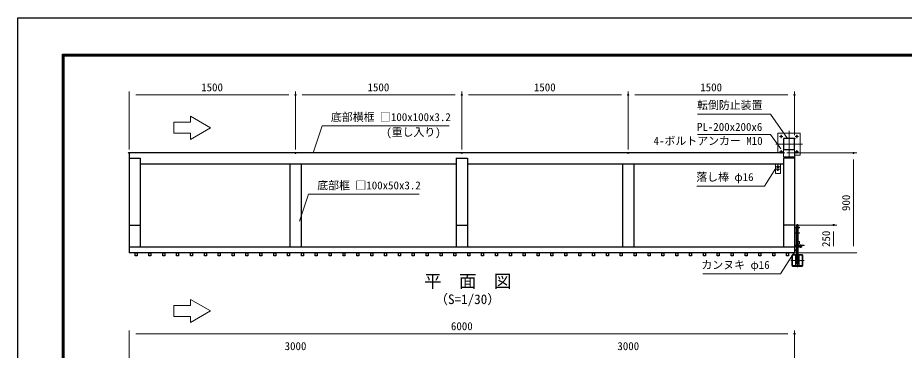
# Model space of a CAD drawing. Units: millimetres, scale not verified. Extents: x -6300 to 6300, y -4455 to 4455.
# Drawn here: x -6300 to 1693, y 1454 to 4455 of the extents above; entities that cross this region are included whole.
import ezdxf
from ezdxf.enums import TextEntityAlignment as Align

# ---------------------------------------------------------------- set-up
doc = ezdxf.new("R2010")
doc.units = ezdxf.units.MM
doc.header["$LTSCALE"] = 20
doc.header["$PDMODE"] = 32
doc.header["$PDSIZE"] = 10
doc.linetypes.add('USER1', pattern=[50.8, 31.75, -6.35, 6.35, -6.35])
for name, color, linetype, lineweight in [('0-0_D-TTL-TXT', 7, 'Continuous', 25), ('0-1_D-STR1', 1, 'Continuous', 25), ('0-3_D-BMK', 2, 'USER1', 13), ('0-4_D-STR3', 3, 'Continuous', 13), ('0-8_D-STR-DIM', 7, 'Continuous', 13), ('0-B_D-STR-TXT', 7, 'Continuous', 13), ('0-C_D-TTL', 7, 'Continuous', 25)]:
    doc.layers.add(name, color=color, linetype=linetype, lineweight=lineweight)
doc.layers.add('0-A_Defpoints', color=8, linetype='Continuous')
doc.styles.add('ＭＳ ゴシック', font='')
doc.styles.get('ＭＳ ゴシック').set_extended_font_data('MS Gothic')

msp = doc.modelspace()

# ---------------------------------------------------------------- linework, layer by layer
at = {"layer": '0-1_D-STR1'}
for p, q in [((604.21, 3234.3), (-5295.79, 3234.3)), ((-5295.79, 3234.3), (-5295.79, 2334.3)), ((704.21, 3234.3), (704.21, 2334.3)), ((-5295.79, 3188.47), (-5195.79, 3188.47)), ((-5195.79, 3188.47), (-5195.79, 2384.3)), ((-2345.79, 3134.3), (-5195.79, 3134.3)), ((-3845.79, 3134.3), (-3845.79, 2384.3)), ((-3745.79, 3134.3), (-3745.79, 2384.3)), ((-2345.79, 3188.47), (-2345.79, 2384.3)), ((-2345.79, 3188.47), (-2245.79, 3188.47)), ((-2245.79, 3188.47), (-2245.79, 2384.3)), ((604.21, 3134.3), (-2245.79, 3134.3)), ((-845.79, 3134.3), (-845.79, 2384.3)), ((-745.79, 3134.3), (-745.79, 2384.3)), ((604.21, 3188.47), (604.21, 2384.3)), ((704.21, 3188.47), (604.21, 3188.47)), ((-5295.79, 2584.3), (-5195.79, 2584.3)), ((-2345.79, 2584.3), (-2245.79, 2584.3)), ((704.21, 2584.3), (604.21, 2584.3)), ((704.21, 2384.3), (-5295.79, 2384.3)), ((704.21, 2334.3), (-5295.79, 2334.3)), ((679.21, 2307.9), (679.21, 2220.7)), ((682.41, 2307.9), (682.41, 2220.7)), ((712.21, 2314.3), (685.61, 2314.3)), ((712.21, 2311.1), (685.61, 2311.1)), ((772.81, 2314.3), (746.21, 2314.3)), ((772.81, 2311.1), (746.21, 2311.1)), ((776.01, 2220.7), (776.01, 2307.9)), ((779.21, 2220.7), (779.21, 2307.9)), ((685.61, 2217.5), (772.81, 2217.5)), ((685.61, 2214.3), (772.81, 2214.3))]:
    msp.add_line(p, q, dxfattribs=at)
for points in [[(604.21, 3364.3), (604.21, 3264.3), (704.21, 3264.3), (704.21, 3364.3)], [(-5242.29, 2334.3), (-5224.29, 2334.3), (-5224.29, 2306.3), (-5242.29, 2306.3)], [(-5117.29, 2334.3), (-5099.29, 2334.3), (-5099.29, 2306.3), (-5117.29, 2306.3)], [(-4992.29, 2334.3), (-4974.29, 2334.3), (-4974.29, 2306.3), (-4992.29, 2306.3)], [(-4867.29, 2334.3), (-4849.29, 2334.3), (-4849.29, 2306.3), (-4867.29, 2306.3)], [(-4742.29, 2334.3), (-4724.29, 2334.3), (-4724.29, 2306.3), (-4742.29, 2306.3)], [(-4617.29, 2334.3), (-4599.29, 2334.3), (-4599.29, 2306.3), (-4617.29, 2306.3)], [(-4492.29, 2334.3), (-4474.29, 2334.3), (-4474.29, 2306.3), (-4492.29, 2306.3)], [(-4367.29, 2334.3), (-4349.29, 2334.3), (-4349.29, 2306.3), (-4367.29, 2306.3)], [(-4242.29, 2334.3), (-4224.29, 2334.3), (-4224.29, 2306.3), (-4242.29, 2306.3)], [(-4117.29, 2334.3), (-4099.29, 2334.3), (-4099.29, 2306.3), (-4117.29, 2306.3)], [(-3992.29, 2334.3), (-3974.29, 2334.3), (-3974.29, 2306.3), (-3992.29, 2306.3)], [(-3867.29, 2334.3), (-3849.29, 2334.3), (-3849.29, 2306.3), (-3867.29, 2306.3)], [(-3742.29, 2334.3), (-3724.29, 2334.3), (-3724.29, 2306.3), (-3742.29, 2306.3)], [(-3617.29, 2334.3), (-3599.29, 2334.3), (-3599.29, 2306.3), (-3617.29, 2306.3)], [(-3492.29, 2334.3), (-3474.29, 2334.3), (-3474.29, 2306.3), (-3492.29, 2306.3)], [(-3367.29, 2334.3), (-3349.29, 2334.3), (-3349.29, 2306.3), (-3367.29, 2306.3)], [(-3242.29, 2334.3), (-3224.29, 2334.3), (-3224.29, 2306.3), (-3242.29, 2306.3)], [(-3117.29, 2334.3), (-3099.29, 2334.3), (-3099.29, 2306.3), (-3117.29, 2306.3)], [(-2992.29, 2334.3), (-2974.29, 2334.3), (-2974.29, 2306.3), (-2992.29, 2306.3)], [(-2867.29, 2334.3), (-2849.29, 2334.3), (-2849.29, 2306.3), (-2867.29, 2306.3)], [(-2742.29, 2334.3), (-2724.29, 2334.3), (-2724.29, 2306.3), (-2742.29, 2306.3)], [(-2617.29, 2334.3), (-2599.29, 2334.3), (-2599.29, 2306.3), (-2617.29, 2306.3)], [(-2492.29, 2334.3), (-2474.29, 2334.3), (-2474.29, 2306.3), (-2492.29, 2306.3)], [(-2367.29, 2334.3), (-2349.29, 2334.3), (-2349.29, 2306.3), (-2367.29, 2306.3)], [(-2242.29, 2334.3), (-2224.29, 2334.3), (-2224.29, 2306.3), (-2242.29, 2306.3)], [(-2117.29, 2334.3), (-2099.29, 2334.3), (-2099.29, 2306.3), (-2117.29, 2306.3)], [(-1992.29, 2334.3), (-1974.29, 2334.3), (-1974.29, 2306.3), (-1992.29, 2306.3)], [(-1867.29, 2334.3), (-1849.29, 2334.3), (-1849.29, 2306.3), (-1867.29, 2306.3)], [(-1742.29, 2334.3), (-1724.29, 2334.3), (-1724.29, 2306.3), (-1742.29, 2306.3)], [(-1617.29, 2334.3), (-1599.29, 2334.3), (-1599.29, 2306.3), (-1617.29, 2306.3)], [(-1492.29, 2334.3), (-1474.29, 2334.3), (-1474.29, 2306.3), (-1492.29, 2306.3)], [(-1367.29, 2334.3), (-1349.29, 2334.3), (-1349.29, 2306.3), (-1367.29, 2306.3)], [(-1242.29, 2334.3), (-1224.29, 2334.3), (-1224.29, 2306.3), (-1242.29, 2306.3)], [(-1117.29, 2334.3), (-1099.29, 2334.3), (-1099.29, 2306.3), (-1117.29, 2306.3)], [(-992.29, 2334.3), (-974.29, 2334.3), (-974.29, 2306.3), (-992.29, 2306.3)], [(-867.29, 2334.3), (-849.29, 2334.3), (-849.29, 2306.3), (-867.29, 2306.3)], [(-742.29, 2334.3), (-724.29, 2334.3), (-724.29, 2306.3), (-742.29, 2306.3)], [(-617.29, 2334.3), (-599.29, 2334.3), (-599.29, 2306.3), (-617.29, 2306.3)], [(-492.29, 2334.3), (-474.29, 2334.3), (-474.29, 2306.3), (-492.29, 2306.3)], [(-367.29, 2334.3), (-349.29, 2334.3), (-349.29, 2306.3), (-367.29, 2306.3)], [(-242.29, 2334.3), (-224.29, 2334.3), (-224.29, 2306.3), (-242.29, 2306.3)], [(-117.29, 2334.3), (-99.29, 2334.3), (-99.29, 2306.3), (-117.29, 2306.3)], [(7.71, 2334.3), (25.71, 2334.3), (25.71, 2306.3), (7.71, 2306.3)], [(132.71, 2334.3), (150.71, 2334.3), (150.71, 2306.3), (132.71, 2306.3)], [(257.71, 2334.3), (275.71, 2334.3), (275.71, 2306.3), (257.71, 2306.3)], [(382.71, 2334.3), (400.71, 2334.3), (400.71, 2306.3), (382.71, 2306.3)], [(507.71, 2334.3), (525.71, 2334.3), (525.71, 2306.3), (507.71, 2306.3)], [(632.71, 2334.3), (650.71, 2334.3), (650.71, 2306.3), (632.71, 2306.3)]]:
    msp.add_lwpolyline(points, close=True, dxfattribs=at)
for centre, radius, start, end in [((685.61, 2307.9), 6.4, 90, 180), ((685.61, 2307.9), 3.2, 90, 180), ((772.81, 2307.9), 6.4, 0, 90), ((772.81, 2307.9), 3.2, 0, 90), ((685.61, 2220.7), 6.4, 180, 270), ((685.61, 2220.7), 3.2, 180, 270), ((772.81, 2220.7), 3.2, 270, 0), ((772.81, 2220.7), 6.4, 270, 0)]:
    msp.add_arc(centre, radius, start, end, dxfattribs=at)
at = {"layer": '0-3_D-BMK'}
for p, q in [((569.21, 3384.3), (599.21, 3384.3)), ((584.21, 3369.3), (584.21, 3399.3)), ((654.21, 3434.3), (654.21, 3194.3)), ((739.21, 3384.3), (709.21, 3384.3)), ((724.21, 3369.3), (724.21, 3399.3)), ((774.21, 3314.3), (534.21, 3314.3)), ((569.21, 3244.3), (599.21, 3244.3)), ((584.21, 3259.3), (584.21, 3229.3)), ((739.21, 3244.3), (709.21, 3244.3)), ((724.21, 3259.3), (724.21, 3229.3)), ((554.21, 3127.02), (554.21, 3091.58)), ((554.21, 3122.15), (554.21, 3096.45)), ((571.93, 3109.3), (536.49, 3109.3)), ((541.36, 3109.3), (567.06, 3109.3)), ((562.74, 3081.3), (545.68, 3081.3)), ((562.74, 3081.3), (545.68, 3081.3)), ((554.21, 3089.83), (554.21, 3072.77)), ((554.21, 3089.83), (554.21, 3072.77)), ((729.21, 2591.08), (729.21, 2204.3)), ((757.21, 2377.74), (757.21, 2409.08)), ((789.21, 2264.3), (669.21, 2264.3))]:
    msp.add_line(p, q, dxfattribs=at)
at = {"layer": '0-4_D-STR3'}
for p, q in [((554.21, 3414.3), (554.21, 3234.3)), ((576.71, 3134.3), (531.71, 3134.3)), ((531.71, 3134.3), (531.71, 3051.3)), ((531.71, 3120.3), (531.71, 3051.3)), ((576.71, 3134.3), (576.71, 3051.3)), ((576.71, 3120.3), (576.71, 3051.3)), ((573.71, 3089.3), (534.71, 3089.3)), ((534.71, 3048.3), (573.71, 3048.3)), ((749.21, 2564.41), (713.21, 2564.41)), ((749.21, 2559.91), (713.21, 2559.91)), ((737.21, 2582.41), (721.21, 2582.41)), ((721.21, 2582.41), (721.21, 2564.41)), ((721.21, 2559.91), (721.21, 2514.41)), ((737.21, 2582.41), (735.21, 2584.41)), ((737.21, 2582.41), (737.21, 2564.41)), ((737.21, 2559.91), (737.21, 2514.41)), ((749.21, 2564.41), (749.21, 2559.91)), ((704.21, 2555.41), (704.21, 2393.41)), ((708.71, 2555.41), (708.71, 2393.41)), ((749.21, 2514.41), (708.71, 2514.41)), ((749.21, 2509.91), (708.71, 2509.91)), ((721.21, 2509.91), (721.21, 2402.41)), ((737.21, 2509.91), (737.21, 2402.41)), ((749.21, 2514.41), (749.21, 2509.91)), ((715.21, 2402.41), (790.21, 2402.41)), ((715.21, 2397.91), (715.21, 2402.41)), ((737.21, 2434.41), (747.21, 2434.41)), ((737.21, 2414.41), (747.21, 2414.41)), ((747.21, 2434.41), (747.21, 2414.41)), ((752.21, 2397.91), (752.21, 2402.41)), ((762.21, 2397.91), (762.21, 2402.41)), ((790.21, 2397.91), (790.21, 2402.41)), ((769.21, 2388.91), (713.21, 2388.91)), ((769.21, 2384.41), (713.21, 2384.41)), ((715.21, 2397.91), (790.21, 2397.91)), ((721.21, 2397.91), (721.21, 2388.91)), ((721.21, 2384.41), (721.21, 2236.41)), ((737.21, 2397.91), (737.21, 2388.91)), ((752.21, 2384.41), (752.21, 2388.91)), ((762.21, 2384.41), (762.21, 2388.91)), ((769.21, 2388.91), (769.21, 2384.41)), ((712.21, 2217.5), (712.21, 2314.3)), ((714.51, 2314.3), (712.21, 2314.3)), ((714.51, 2217.5), (714.51, 2314.3)), ((743.91, 2217.5), (743.91, 2314.3)), ((746.21, 2314.3), (743.91, 2314.3)), ((746.21, 2217.5), (746.21, 2314.3)), ((737.21, 2236.41), (721.21, 2236.41))]:
    msp.add_line(p, q, dxfattribs=at)
for points in [[(704.21, 3214.3), (754.21, 3214.3), (754.21, 3414.3), (554.21, 3414.3)], [(604.21, 3264.3), (604.21, 3199.3), (704.21, 3199.3), (704.21, 3264.3)], [(735.21, 2584.41), (723.21, 2584.41), (721.21, 2582.41)], [(737.21, 2384.41), (737.21, 2236.41), (735.21, 2234.41)], [(735.21, 2234.41), (723.21, 2234.41), (721.21, 2236.41)]]:
    msp.add_lwpolyline(points, dxfattribs=at)
for centre, radius in [((584.21, 3384.3), 7), ((724.21, 3384.3), 7), ((584.21, 3244.3), 7), ((724.21, 3244.3), 7), ((554.21, 3109.3), 10), ((554.21, 3109.3), 8), ((554.21, 3081.3), 5), ((554.21, 3081.3), 5)]:
    msp.add_circle(centre, radius, dxfattribs=at)
for centre, radius, start, end in [((534.71, 3092.3), 3, 180, 270), ((534.71, 3051.3), 3, 180, 270), ((573.71, 3092.3), 3, 270, 0), ((573.71, 3051.3), 3, 270, 0), ((713.21, 2555.41), 9, 90, 180), ((713.21, 2555.41), 4.5, 90, 180), ((713.21, 2393.41), 9, 180, 270), ((713.21, 2393.41), 4.5, 180, 270)]:
    msp.add_arc(centre, radius, start, end, dxfattribs=at)
at = {"layer": '0-8_D-STR-DIM'}
for p, q in [((-5295.79, 3264.3), (-5295.79, 3789.01)), ((-5235.79, 3759.01), (-3855.79, 3759.01)), ((-3795.79, 3264.3), (-3795.79, 3789.01)), ((-3795.79, 3264.3), (-3795.79, 3789.01)), ((-3735.79, 3759.01), (-2355.79, 3759.01)), ((-2295.79, 3264.3), (-2295.79, 3789.01)), ((-2295.79, 3264.3), (-2295.79, 3789.01)), ((-2235.79, 3759.01), (-855.79, 3759.01)), ((-795.79, 3264.3), (-795.79, 3789.01)), ((-795.79, 3264.3), (-795.79, 3789.01)), ((-735.79, 3759.01), (644.21, 3759.01)), ((704.21, 3394.3), (704.21, 3789.01)), ((634.21, 3234.3), (1266.32, 3234.3)), ((1236.32, 2394.3), (1236.32, 3174.3)), ((734.21, 2584.3), (1086.32, 2584.3)), ((1056.32, 2394.3), (1056.32, 2524.3)), ((734.21, 2334.3), (1086.32, 2334.3)), ((734.21, 2334.3), (1266.32, 2334.3)), ((-5295.79, 682.03), (-5295.79, 1633.4)), ((-5235.79, 1603.4), (644.21, 1603.4)), ((704.21, 682.03), (704.21, 1633.4))]:
    msp.add_line(p, q, dxfattribs=at)
at = {"layer": '0-A_Defpoints'}
for p in [(-3795.79, 3759.01), (-2295.79, 3759.01), (-795.79, 3759.01), (704.21, 3759.01), (704.21, 3364.3), (-5295.79, 3234.3), (-3795.79, 3234.3), (-2295.79, 3234.3), (-795.79, 3234.3), (604.21, 3234.3), (1236.32, 3234.3), (704.21, 2584.3), (1056.32, 2584.3), (704.21, 2334.3), (704.21, 1603.4)]:
    msp.add_point(p, dxfattribs=at)
at = {"layer": '0-B_D-STR-TXT'}
for p, q in [((-4892.45, 3412.16), (-4892.45, 3512.16)), ((-4742.45, 3412.16), (-4892.45, 3412.16)), ((-4892.45, 1758.6), (-4892.45, 1858.6)), ((-4742.45, 1758.6), (-4892.45, 1758.6))]:
    msp.add_line(p, q, dxfattribs=at)
for points in [[(-4742.45, 3412.16), (-4742.45, 3357.33), (-4560.87, 3462.16), (-4742.45, 3567), (-4742.45, 3512.16), (-4892.45, 3512.16)], [(-170.37, 3583.08), (487.75, 3583.08), (639.78, 3365.94)], [(-2409.62, 3479.53), (-3555.42, 3479.53), (-3636.37, 3236.2)], [(-170.37, 3401.62), (487.75, 3401.62), (579.3, 3270.86)], [(-176.97, 2934.9), (432.41, 2934.9), (535.05, 3096.92)], [(-2679.2, 2863.17), (-3678.81, 2863.17), (-3759.77, 2619.84)], [(-123.64, 2142.74), (576.35, 2142.74), (720.74, 2370.67)], [(-4742.45, 1758.6), (-4742.45, 1703.76), (-4560.87, 1808.6), (-4742.45, 1913.44), (-4742.45, 1858.6), (-4892.45, 1858.6)]]:
    msp.add_lwpolyline(points, dxfattribs=at)
at = {"layer": '0-C_D-TTL', "color": 2}
msp.add_lwpolyline([(-6300, 4455), (6300, 4455), (6300, -4455), (-6300, -4455)], close=True, dxfattribs=at)
at = {"layer": '0-C_D-TTL'}
for points in [[(-5895, 4125), (5895, 4125), (5895, -4125), (-5895, -4125)], [(-5891.25, 4121.25), (5891.25, 4121.25), (5891.25, -4121.25), (-5891.25, -4121.25)], [(-5887.5, 4117.5), (5887.5, 4117.5), (5887.5, -4117.5), (-5887.5, -4117.5)], [(-5883.75, 4113.75), (5883.75, 4113.75), (5883.75, -4113.75), (-5883.75, -4113.75)], [(-5880, 4110), (5880, 4110), (5880, -4110), (-5880, -4110)]]:
    msp.add_lwpolyline(points, close=True, dxfattribs=at)

# ---------------------------------------------------------------- texts
at = {"layer": '0-0_D-TTL-TXT', "style": 'ＭＳ ゴシック'}
for s, height, p in [('平\u3000面\u3000図', 115.4, (-2636.13, 1985.61)), ('（S=1/30）', 86.66, (-2538.67, 1844.68))]:
    msp.add_text(s, height=height, dxfattribs=at).set_placement(p, align=Align.BOTTOM_LEFT)
at = {"layer": '0-8_D-STR-DIM', "style": 'ＭＳ ゴシック'}
for s, p in [('1500', (-4646.14, 3769.14)), ('1500', (-3146.14, 3769.14)), ('1500', (-1646.14, 3769.14)), ('1500', (-146.14, 3769.14)), ('6000', (-2394.04, 1613.53)), ('3000', (-3893.48, 1433.53)), ('3000', (-893.48, 1433.53))]:
    msp.add_text(s, height=72.14, dxfattribs=at).set_placement(p, align=Align.BOTTOM_LEFT)
for s, p in [('900', (1226.2, 2710.61)), ('250', (1046.2, 2385.8))]:
    msp.add_text(s, height=72.14, rotation=90, dxfattribs=at).set_placement(p, align=Align.BOTTOM_LEFT)
at = {"layer": '0-B_D-STR-TXT', "style": 'ＭＳ ゴシック'}
for s, p in [('転倒防止装置', (-175.32, 3608.81)), ('底部横框 □100x100x3.2', (-3476.37, 3500.31)), ('(重し入り)', (-2977.64, 3364.75)), ('PL-200x200x6', (-175.7, 3411.74)), ('4-ボルトアンカー M10', (-567.07, 3285.51)), ('落し棒 φ16', (-182.3, 2959.3)), ('底部框 □100x50x3.2', (-3599.76, 2883.95)), ('カンヌキ φ16', (-135.83, 2166.19))]:
    msp.add_text(s, height=72.14, dxfattribs=at).set_placement(p, align=Align.BOTTOM_LEFT)

doc.saveas('drawing.dxf')
